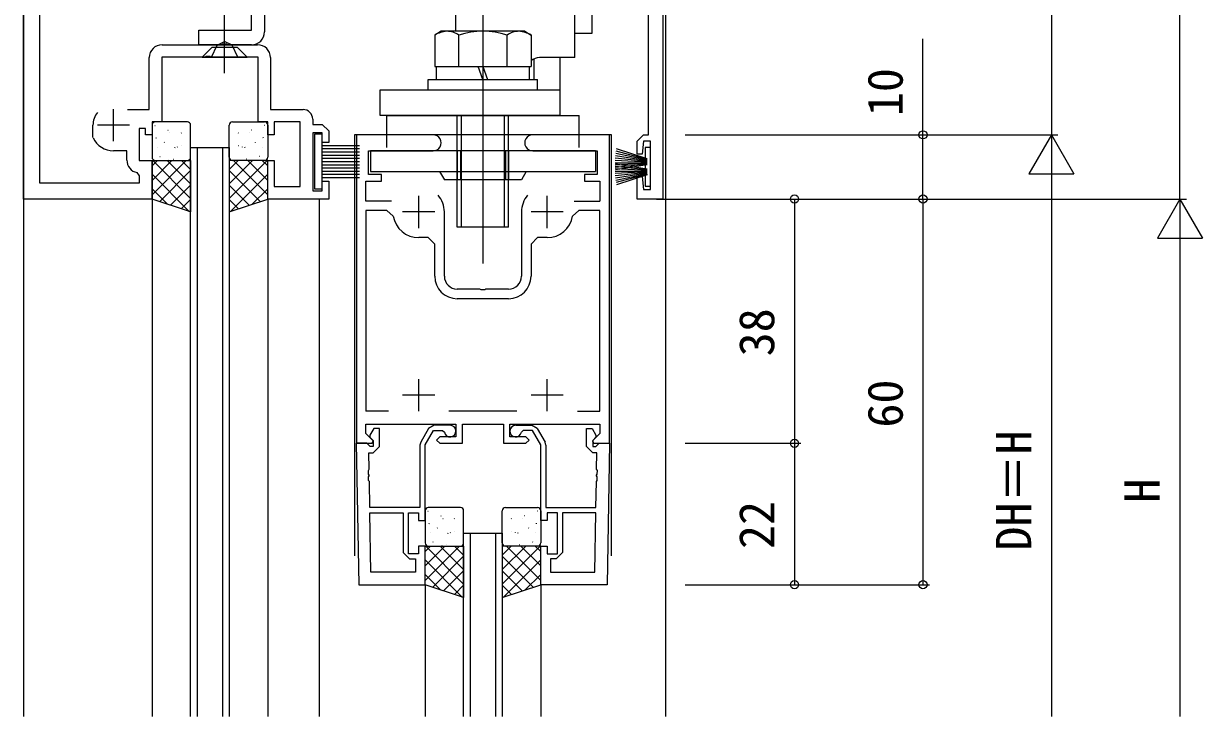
# Model space of a CAD drawing. Units: millimetres, scale not verified. Extents: x -437 to 438, y -681 to 678.
# Drawn here: x -73.5 to 110, y 255.5 to 363.3 of the extents above; entities that cross this region are included whole.
import ezdxf
from ezdxf.enums import TextEntityAlignment as Align

# ---------------------------------------------------------------- set-up
doc = ezdxf.new("R2010")
doc.units = ezdxf.units.MM
doc.header["$LTSCALE"] = 4
for name, color, linetype in [('0-2_YKK_11', 7, 'Continuous'), ('0-4_YKK_13', 4, 'Continuous'), ('0-6_YKK_D', 6, 'Continuous')]:
    doc.layers.add(name, color=color, linetype=linetype)
doc.layers.add('0-3_YKK_12', color=2, linetype='Continuous', lineweight=18)
doc.styles.add('ＭＳ ゴシック', font='')
doc.styles.get('ＭＳ ゴシック').set_extended_font_data('MS Gothic')

msp = doc.modelspace()

# ---------------------------------------------------------------- linework, layer by layer
at = {"layer": '0-2_YKK_11'}
for p, q in [((-51.969, 360), (-37.109, 360)), ((-59.539, 345), (-59.539, 350)), ((-57.039, 347.5), (-62.039, 347.5)), ((-26.039, 346.6), (-27.039, 347.6)), ((22.96, 345.997), (21.96, 344.997)), ((-12.039, 331.495), (-12.039, 336.495)), ((7.961, 331.495), (7.961, 336.495)), ((-15.988, 333.355), (-16.975, 334.195)), ((-9.539, 333.995), (-14.539, 333.995)), ((-8.039, 323.995), (-8.039, 333.995)), ((3.961, 333.995), (3.961, 323.995)), ((10.461, 333.995), (5.461, 333.995)), ((12.896, 334.195), (11.909, 333.355)), ((12.169, 335.695), (16.161, 335.695)), ((-10.539, 329.995), (-12.039, 329.995)), ((-9.539, 328.995), (-10.539, 329.995)), ((-9.539, 323.995), (-9.539, 328.995)), ((6.461, 329.995), (5.461, 328.995)), ((5.461, 328.995), (5.461, 323.995)), ((7.961, 329.995), (6.461, 329.995)), ((1.961, 320.495), (-6.039, 320.495)), ((-12.039, 302.995), (-12.039, 307.995)), ((7.961, 302.995), (7.961, 307.995)), ((-9.539, 305.495), (-14.539, 305.495)), ((10.461, 305.495), (5.461, 305.495)), ((-16.757, 302.995), (-20.239, 302.995)), ((3.243, 302.995), (-7.322, 302.995)), ((12.678, 302.995), (16.161, 302.995)), ((-10.494, 300.295), (-11.709, 298.19)), ((-9.628, 300.795), (-10.494, 300.295)), ((-7.143, 300.795), (-9.628, 300.795)), ((3.062, 300.795), (5.546, 300.795)), ((6.412, 300.295), (5.546, 300.795)), ((6.412, 300.295), (7.628, 298.19)), ((-19.143, 296.495), (-18.143, 297.495)), ((-11.709, 298.19), (-11.843, 297.69)), ((7.762, 297.69), (7.628, 298.19)), ((14.062, 297.495), (15.062, 296.495)), ((-19.462, 277.925), (-19.624, 287.195)), ((15.381, 277.925), (15.543, 287.195)), ((-14.443, 280.995), (-13.443, 279.995)), ((9.362, 279.995), (10.362, 280.995))]:
    msp.add_line(p, q, dxfattribs=at)
for points in [[(-26.039, 346.6), (-26.039, 344.8), (-27.039, 344.8), (-27.039, 346.3), (-28.539, 346.3), (-28.539, 337.3), (-27.039, 337.3), (-27.039, 338.8), (-26.039, 338.8), (-26.039, 336), (-35.539, 336), (-35.539, 342), (-34.539, 342), (-34.539, 337.93), (-30.469, 337.93), (-30.469, 348), (-34.539, 348), (-34.539, 346), (-35.539, 346), (-35.539, 348), (-37.039, 348), (-37.039, 358.07), (-44.381, 358.07), (-44.565, 358.19), (-45.114, 358.19), (-45.298, 358.07), (-52.039, 358.07), (-52.039, 348), (-53.539, 348), (-53.539, 346), (-54.539, 346), (-54.539, 347), (-55.539, 347), (-55.539, 342), (-53.539, 342), (-53.539, 336), (-73.539, 336), (-73.539, 536)], [(8.461, 491), (8.461, 506), (-71.039, 506), (-71.039, 471.794), (-70.777, 471.496), (-70.777, 470.504), (-71.039, 470.206), (-71.039, 381.794), (-70.777, 381.496), (-70.777, 380.504), (-71.039, 380.206), (-71.039, 371.794), (-70.777, 371.496), (-70.777, 370.504), (-71.039, 370.206), (-71.039, 338.5), (-55.469, 338.5), (-55.469, 339.621), (-55.869, 340.111)], [(25.96, 501.997), (25.96, 335.997), (21.96, 335.997), (21.96, 339.497), (22.76, 339.497), (22.96, 337.497), (24.03, 337.497), (24.03, 344.997), (22.96, 344.997), (22.76, 342.997), (21.96, 342.997), (21.96, 344.997)], [(22.96, 345.997), (23.76, 345.997), (23.76, 490.743), (23.719, 490.893), (23.715, 490.901), (23.705, 490.919), (23.7, 490.927), (23.66, 491.077), (23.66, 494.615), (23.702, 494.769)], [(-0.089, 489), (-34.039, 489), (-34.039, 441.458), (-34.159, 441.275), (-34.159, 440.725), (-34.039, 440.542), (-34.039, 404.458), (-34.159, 404.275), (-34.159, 403.725), (-34.039, 403.542), (-34.039, 375), (-26.039, 375), (-26.039, 373.2), (-36.039, 373.2), (-36.039, 362)], [(-38.039, 360), (-41.781, 360), (-41.965, 360.12), (-42.514, 360.12), (-42.698, 360), (-46.239, 360), (-46.239, 362.3), (-38.039, 362.3), (-38.039, 374.2)], [(-57.345, 349.93), (-53.969, 349.93), (-53.969, 358)], [(-35.109, 358), (-35.109, 349.93), (-30.039, 349.93)], [(-62.711, 345.521), (-62.739, 345.647), (-62.739, 347.5)], [(-28.539, 348.43), (-28.539, 347.6), (-27.039, 347.6)], [(-9.789, 345.995), (-21.739, 345.995), (-21.739, 297.995), (-19.264, 297.995), (-19.103, 298.383), (-20.239, 299.52), (-20.239, 300.995), (-6.239, 300.995), (-6.239, 298.995), (-8.739, 298.995), (-9.239, 298.495), (-8.739, 297.995), (-5.239, 297.995), (-5.239, 300.995), (1.161, 300.995), (1.161, 297.995), (4.661, 297.995), (5.161, 298.495), (4.661, 298.995), (2.161, 298.995), (2.161, 300.995), (16.161, 300.995), (16.161, 299.52), (15.024, 298.383), (15.185, 297.995), (17.661, 297.995), (17.661, 345.995), (5.711, 345.995)], [(-57.469, 342.07), (-57.469, 343.5), (-59.539, 343.5)], [(-16.248, 335.695), (-20.239, 335.695), (-20.239, 338.795), (-17.839, 338.795), (-17.839, 339.795), (-19.839, 339.795), (-19.839, 343.495), (-9.789, 343.495)], [(5.711, 343.495), (15.761, 343.495), (15.761, 339.795), (13.761, 339.795), (13.761, 338.795), (16.161, 338.795), (16.161, 335.695)], [(-16.975, 334.195), (-20.239, 334.195), (-20.239, 302.995)], [(12.678, 302.995), (16.161, 302.995), (16.161, 334.195), (12.896, 334.195)], [(1.961, 321.995), (-1.581, 321.995), (-1.765, 321.875), (-2.314, 321.875), (-2.498, 321.995), (-6.039, 321.995)], [(-18.143, 297.495), (-18.143, 300.295), (-19.043, 300.295), (-19.643, 299.256), (-19.643, 298.945), (-19.143, 298.445), (-19.143, 297.495), (-19.613, 297.495), (-19.813, 297.695), (-20.113, 297.995), (-21.743, 297.995)], [(-21.743, 297.995), (-21.359, 275.995), (-11.043, 275.995), (-11.043, 281.995), (-12.043, 281.995), (-12.043, 280.795), (-13.643, 280.795), (-13.643, 287.195), (-12.043, 287.195), (-12.043, 285.995), (-11.043, 285.995), (-11.043, 297.744), (-9.743, 299.995), (-8.326, 299.995), (-8.03, 299.745)], [(17.662, 297.995), (17.278, 275.995), (6.962, 275.995), (6.962, 281.995), (7.962, 281.995), (7.962, 280.795), (9.562, 280.795), (9.562, 287.195), (7.962, 287.195), (7.962, 285.995), (6.962, 285.995), (6.962, 297.744), (5.662, 299.995), (4.245, 299.995), (3.949, 299.745)], [(14.062, 297.495), (14.062, 300.295), (14.962, 300.295), (15.562, 299.256), (15.562, 298.945), (15.062, 298.445), (15.062, 297.495), (15.532, 297.495), (15.732, 297.695), (16.032, 297.995), (17.662, 297.995)], [(-11.843, 297.69), (-11.843, 287.995), (-19.638, 287.995), (-19.709, 292.037), (-19.832, 292.218), (-19.842, 292.768), (-19.725, 292.954), (-19.726, 293.037), (-19.849, 293.218), (-19.859, 293.768), (-19.742, 293.953), (-19.787, 296.495), (-19.143, 296.495)], [(7.762, 297.69), (7.762, 287.995), (15.557, 287.995), (15.627, 292.037), (15.75, 292.218), (15.76, 292.768), (15.643, 292.954), (15.645, 293.037), (15.768, 293.218), (15.778, 293.768), (15.661, 293.953), (15.705, 296.495), (15.062, 296.495)], [(-19.462, 277.925), (-19.624, 287.195), (-14.443, 287.195), (-14.443, 280.995)], [(15.381, 277.925), (15.543, 287.195), (10.362, 287.195), (10.362, 280.995)], [(-13.443, 279.995), (-12.543, 279.995), (-12.543, 277.925), (-19.462, 277.925)], [(9.362, 279.995), (8.462, 279.995), (8.462, 277.925), (15.381, 277.925)]]:
    msp.add_lwpolyline(points, dxfattribs=at)
for centre, radius, start, end in [((-38.039, 362), 2, 270.00001, 359.99999), ((-51.969, 358), 2, 90.00001, 179.99999), ((-37.109, 358), 2, 0.00001, 89.99999), ((-59.539, 347.5), 3.2, 141.63348, 179.99999), ((-30.039, 348.43), 1.5, 0.00001, 89.99999), ((-59.539, 347), 3.5, 205.00785, 270), ((-9.789, 344.745), 1.25, 269.99999, 90.00001), ((5.711, 344.745), 1.25, 89.99999, 270.00001), ((-55.469, 342.07), 2, 180.00001, 258.46303), ((-12.039, 333.995), 4, 359.99998, 40.4398), ((7.961, 333.995), 4, 139.5602, 180.00002), ((-12.039, 333.995), 4, 189.20689, 270.00001), ((7.961, 333.995), 4, 269.99999, 350.79311), ((-6.039, 323.995), 3.5, 180.00001, 269.99999), ((-6.039, 323.995), 2, 180.00001, 269.99999), ((1.961, 323.995), 2, 270.00001, 359.99999), ((1.961, 323.995), 3.5, 270.00001, 359.99999), ((-7.143, 299.895), 0.9, 189.59406, 90), ((3.062, 299.895), 0.9, 90, 350.40594)]:
    msp.add_arc(centre, radius, start, end, dxfattribs=at)
at = {"layer": '0-3_YKK_12'}
for p, q in [((26.461, 255.502), (26.461, 544)), ((-73.539, 519.002), (-73.539, 255.502)), ((-22.039, 345.995), (-22.039, 280.5)), ((17.961, 345.995), (-22.039, 345.995)), ((17.961, 280.5), (17.961, 345.995)), ((-46.539, 344.002), (-46.539, 255.502)), ((-42.539, 255.502), (-42.539, 344.002)), ((-53.539, 336), (-53.539, 255.502)), ((-35.539, 336), (-35.539, 255.502)), ((-27.539, 336), (-27.539, 255.502)), ((-4.038, 283.997), (-4.038, 255.502)), ((-0.038, 255.502), (-0.038, 283.997)), ((-11.038, 275.995), (-11.038, 255.502)), ((6.962, 275.995), (6.962, 255.502))]:
    msp.add_line(p, q, dxfattribs=at)
for points in [[(-47.539, 255.502), (-47.539, 344.002), (-41.539, 344.002), (-41.539, 255.502)], [(-5.038, 255.502), (-5.038, 283.997), (0.962, 283.997), (0.962, 255.502)]]:
    msp.add_lwpolyline(points, dxfattribs=at)
at = {"layer": '0-4_YKK_13'}
for p, q in [((12.261, 358), (12.261, 390)), ((-6.239, 362.1), (-6.239, 374.5)), ((14.961, 361.831), (14.961, 375.535)), ((-2.039, 369.806), (-2.039, 325.995)), ((-42.239, 355.57), (-42.239, 368.57)), ((-8.539, 362.1), (-9.545, 361.52)), ((-9.545, 361.52), (-9.545, 356.6)), ((4.461, 362.1), (-8.539, 362.1)), ((-5.792, 356.6), (-5.792, 361.52)), ((1.713, 356.6), (1.713, 361.52)), ((4.461, 362.1), (5.466, 361.52)), ((5.466, 361.52), (5.466, 356.6)), ((12.261, 361.831), (14.961, 361.831)), ((-45.739, 358.07), (-44.239, 359.57)), ((5.961, 354.6), (5.961, 357.833)), ((12.261, 358), (6.761, 358)), ((9.961, 349), (9.961, 358)), ((-9.545, 356.6), (5.466, 356.6)), ((-9.289, 354.6), (-9.289, 356.6)), ((-2.039, 354.6), (-2.767, 356.6)), ((-2.039, 356.6), (-1.312, 354.6)), ((5.211, 354.6), (5.211, 356.6)), ((-10.539, 354.6), (6.461, 354.6)), ((-10.539, 353), (-10.539, 354.6)), ((6.461, 353), (6.461, 354.6)), ((-18.039, 349), (-18.039, 353)), ((-18.039, 353), (9.961, 353)), ((9.961, 349), (-18.039, 349)), ((-17.039, 349), (-17.039, 343.995)), ((-17.039, 349), (12.961, 349)), ((-6.039, 331.6), (-6.039, 349)), ((-5.389, 331.6), (-5.389, 349)), ((1.311, 331.6), (1.311, 349)), ((1.961, 331.6), (1.961, 349)), ((12.961, 343.995), (12.961, 349)), ((-53.539, 347.5), (-53.539, 342.5)), ((-53.095, 347.436), (-53.051, 347.46)), ((-48.039, 348), (-53.039, 348)), ((-47.539, 342.5), (-47.539, 347.5)), ((-41.539, 342.5), (-41.539, 347.5)), ((-41.039, 348), (-36.039, 348)), ((-35.984, 347.436), (-36.028, 347.46)), ((-35.539, 347.5), (-35.539, 342.5)), ((-52.903, 345.492), (-52.857, 345.58)), ((-51.07, 346.702), (-51.027, 346.726)), ((-50.757, 346.282), (-50.75, 346.29)), ((-48.994, 346.27), (-48.95, 346.294)), ((-40.085, 346.27), (-40.129, 346.294)), ((-38.322, 346.282), (-38.329, 346.29)), ((-38.008, 346.702), (-38.052, 346.726)), ((-36.176, 345.492), (-36.222, 345.58)), ((-52.732, 344.078), (-52.725, 344.085)), ((-51.662, 344.812), (-51.618, 344.836)), ((-50.014, 343.967), (-49.967, 344.056)), ((-49.637, 344.078), (-49.593, 344.102)), ((-48.971, 344.262), (-48.964, 344.27)), ((-47.561, 343.646), (-47.539, 343.657)), ((-41.518, 343.646), (-41.539, 343.657)), ((-40.108, 344.262), (-40.115, 344.27)), ((-39.442, 344.078), (-39.486, 344.102)), ((-39.065, 343.967), (-39.112, 344.056)), ((-37.417, 344.812), (-37.461, 344.836)), ((-36.347, 344.078), (-36.354, 344.085)), ((-27.04, 344.347), (-21.24, 344.347)), ((-27.04, 343.847), (-21.24, 343.847)), ((-27.04, 343.347), (-21.24, 343.347)), ((15.461, 343.495), (-19.539, 343.495)), ((-19.539, 343.495), (-19.539, 340.295)), ((-6.039, 343.495), (-6.039, 338.995)), ((-5.539, 343.495), (-5.539, 338.995)), ((1.461, 343.495), (1.461, 338.995)), ((1.961, 343.495), (1.961, 338.995)), ((15.461, 343.495), (15.461, 340.295)), ((23.53, 342.147), (18.7, 343.441)), ((23.53, 342.247), (18.774, 343.792)), ((-53.539, 341.156), (-52.695, 342)), ((-53.539, 338.911), (-50.45, 342)), ((-53.539, 336.666), (-48.205, 342)), ((-53.539, 342), (-47.539, 342)), ((-53.539, 336), (-53.539, 342)), ((-47.539, 336.098), (-53.441, 342)), ((-53.039, 342), (-48.039, 342)), ((-52.305, 342.621), (-52.261, 342.645)), ((-47.539, 338.343), (-51.196, 342)), ((-50.912, 342.095), (-50.906, 342.102)), ((-50.228, 342.188), (-50.184, 342.212)), ((-47.539, 340.588), (-48.951, 342)), ((-47.539, 342), (-47.539, 334)), ((-41.539, 340.588), (-40.128, 342)), ((-41.539, 338.343), (-37.883, 342)), ((-41.539, 336.098), (-35.638, 342)), ((-41.539, 342), (-41.539, 334)), ((-35.539, 342), (-41.539, 342)), ((-36.039, 342), (-41.039, 342)), ((-35.539, 336.666), (-40.874, 342)), ((-38.851, 342.188), (-38.894, 342.212)), ((-35.539, 338.911), (-38.629, 342)), ((-38.167, 342.095), (-38.173, 342.102)), ((-36.774, 342.621), (-36.818, 342.645)), ((-35.539, 341.156), (-36.384, 342)), ((-35.539, 336), (-35.539, 342)), ((-27.04, 342.847), (-21.24, 342.847)), ((-27.04, 342.347), (-21.24, 342.347)), ((-27.04, 341.847), (-21.24, 341.847)), ((-27.04, 341.347), (-21.24, 341.347)), ((18.53, 341.647), (23.53, 341.647)), ((23.53, 341.747), (18.536, 342.008)), ((23.53, 341.547), (18.536, 341.285)), ((23.53, 341.847), (18.557, 342.369)), ((23.53, 341.447), (18.557, 340.924)), ((23.53, 341.947), (18.591, 342.729)), ((23.53, 340.647), (18.591, 341.429)), ((23.53, 341.347), (18.591, 340.564)), ((23.53, 342.047), (18.639, 343.086)), ((-47.76, 334.074), (-53.539, 339.853)), ((-52.355, 335.605), (-47.539, 340.421)), ((-36.724, 335.605), (-41.539, 340.421)), ((-41.319, 334.074), (-35.539, 339.853)), ((-27.04, 340.847), (-21.24, 340.847)), ((-27.04, 340.347), (-21.24, 340.347)), ((-27.04, 339.847), (-21.24, 339.847)), ((-19.539, 340.295), (15.461, 340.295)), ((-8.79, 340.295), (-8.039, 338.995)), ((4.711, 340.295), (3.961, 338.995)), ((18.53, 340.347), (23.53, 340.347)), ((23.53, 340.447), (18.536, 340.708)), ((23.53, 340.247), (18.536, 339.985)), ((23.53, 340.547), (18.557, 341.069)), ((23.53, 340.147), (18.557, 339.624)), ((23.53, 340.047), (18.591, 339.264)), ((23.53, 339.947), (18.639, 338.907)), ((23.53, 339.847), (18.7, 338.552)), ((23.53, 339.747), (18.774, 338.201)), ((23.23, 341.299), (23.23, 340.694)), ((23.23, 339.649), (23.23, 337.997)), ((-50.671, 335.044), (-47.539, 338.176)), ((-38.408, 335.044), (-41.539, 338.176)), ((-27.04, 339.347), (-21.24, 339.347)), ((3.961, 338.995), (-8.039, 338.995)), ((-51.127, 335.196), (-53.539, 337.608)), ((-47.539, 334), (-53.539, 336)), ((-48.987, 334.483), (-47.539, 335.931)), ((-41.539, 334), (-35.539, 336)), ((-40.092, 334.483), (-41.539, 335.931)), ((-37.952, 335.196), (-35.539, 337.608)), ((1.961, 331.6), (-6.039, 331.6)), ((-11.038, 287.495), (-11.038, 282.495)), ((-10.594, 287.432), (-10.55, 287.455)), ((-5.538, 287.995), (-10.538, 287.995)), ((-8.569, 286.697), (-8.526, 286.721)), ((-8.256, 286.278), (-8.249, 286.285)), ((-6.493, 286.265), (-6.449, 286.289)), ((-5.038, 282.495), (-5.038, 287.495)), ((0.962, 282.495), (0.962, 287.495)), ((1.462, 287.995), (6.462, 287.995)), ((2.416, 286.265), (2.372, 286.289)), ((4.179, 286.278), (4.172, 286.285)), ((4.493, 286.697), (4.449, 286.721)), ((6.517, 287.432), (6.474, 287.455)), ((6.962, 287.495), (6.962, 282.495)), ((-10.402, 285.487), (-10.356, 285.575)), ((-9.161, 284.808), (-9.117, 284.832)), ((5.084, 284.808), (5.04, 284.832)), ((6.325, 285.487), (6.279, 285.575)), ((-10.231, 284.073), (-10.224, 284.08)), ((-9.804, 282.616), (-9.76, 282.64)), ((-7.513, 283.962), (-7.466, 284.051)), ((-7.136, 284.073), (-7.092, 284.097)), ((-6.47, 284.258), (-6.463, 284.265)), ((-5.059, 283.641), (-5.038, 283.653)), ((0.983, 283.641), (0.962, 283.653)), ((2.393, 284.258), (2.386, 284.265)), ((3.059, 284.073), (3.015, 284.097)), ((3.436, 283.962), (3.389, 284.051)), ((5.727, 282.616), (5.683, 282.64)), ((6.154, 284.073), (6.147, 284.08)), ((-11.038, 281.151), (-10.194, 281.995)), ((-11.038, 278.906), (-7.949, 281.995)), ((-11.038, 276.661), (-5.704, 281.995)), ((-11.038, 281.995), (-5.038, 281.995)), ((-11.038, 275.995), (-11.038, 281.995)), ((-5.038, 276.093), (-10.94, 281.995)), ((-10.538, 281.995), (-5.538, 281.995)), ((-5.038, 278.339), (-8.695, 281.995)), ((-8.411, 282.09), (-8.405, 282.098)), ((-7.727, 282.184), (-7.683, 282.208)), ((-5.038, 280.584), (-6.45, 281.995)), ((-5.038, 281.995), (-5.038, 273.995)), ((0.962, 280.584), (2.373, 281.995)), ((0.962, 278.339), (4.618, 281.995)), ((0.962, 276.093), (6.863, 281.995)), ((0.962, 281.995), (0.962, 273.995)), ((6.962, 281.995), (0.962, 281.995)), ((6.462, 281.995), (1.462, 281.995)), ((6.962, 276.661), (1.627, 281.995)), ((3.65, 282.184), (3.607, 282.208)), ((6.962, 278.906), (3.872, 281.995)), ((4.334, 282.09), (4.328, 282.098)), ((6.962, 281.151), (6.117, 281.995)), ((6.962, 275.995), (6.962, 281.995)), ((-5.259, 274.069), (-11.038, 279.848)), ((-9.854, 275.6), (-5.038, 280.416)), ((5.777, 275.6), (0.962, 280.416)), ((1.182, 274.069), (6.962, 279.848)), ((-8.626, 275.191), (-11.038, 277.603)), ((-8.17, 275.039), (-5.038, 278.171)), ((4.093, 275.039), (0.962, 278.171)), ((4.55, 275.191), (6.962, 277.603)), ((-5.038, 273.995), (-11.038, 275.995)), ((-6.486, 274.478), (-5.038, 275.926)), ((0.962, 273.995), (6.962, 275.995)), ((2.409, 274.478), (0.962, 275.926))]:
    msp.add_line(p, q, dxfattribs=at)
for points in [[(-44.289, 358.07), (-43.384, 359.926), (-42.239, 360.534)], [(-40.189, 358.07), (-41.094, 359.926), (-42.239, 360.534)], [(-45.739, 358.07), (-38.739, 358.07), (-40.239, 359.57), (-44.239, 359.57)], [(24.03, 343.997), (23.23, 343.997), (23.23, 342.344)], [(23.23, 337.997), (24.03, 337.997), (24.03, 343.997)]]:
    msp.add_lwpolyline(points, dxfattribs=at)
msp.add_lwpolyline([(-28.24, 346.097), (-28.24, 337.597), (-27.04, 337.597), (-27.04, 346.097)], close=True, dxfattribs=at)
for centre, radius, start, end in [((-7.33, 357.683), 4.43, 94.38425, 120), ((-7.669, 358.778), 3.323, 55.61575, 90), ((-2.039, 349.681), 12.419, 72.41205, 107.58795), ((3.59, 358.778), 3.323, 90, 124.38425), ((3.251, 357.683), 4.43, 60, 85.61575), ((6.761, 356), 2, 90, 130.33257), ((-53.039, 347.5), 0.5, 90, 180), ((-48.039, 347.5), 0.5, 0, 90), ((-41.039, 347.5), 0.5, 90, 180), ((-36.039, 347.5), 0.5, 0, 90), ((-53.039, 342.5), 0.5, 180, 270), ((-48.039, 342.5), 0.5, 270, 0), ((-41.039, 342.5), 0.5, 180, 270), ((-36.039, 342.5), 0.5, 270, 0), ((-10.538, 287.495), 0.5, 90, 180), ((-5.538, 287.495), 0.5, 360, 90), ((1.462, 287.495), 0.5, 90, 180), ((6.462, 287.495), 0.5, 0, 90), ((-10.538, 282.495), 0.5, 180, 270), ((-5.538, 282.495), 0.5, 270, 0), ((1.462, 282.495), 0.5, 180, 270), ((6.462, 282.495), 0.5, 270, 0)]:
    msp.add_arc(centre, radius, start, end, dxfattribs=at)
at = {"layer": '0-6_YKK_D'}
for p, q in [((106.461, 335.997), (106.461, 544)), ((86.461, 501.997), (86.461, 345.997)), ((29.461, 345.997), (87.461, 345.997)), ((29.461, 345.997), (67.461, 345.997)), ((30.461, 345.997), (87.461, 345.997)), ((86.461, 345.997), (82.961, 339.935)), ((86.461, 345.997), (89.961, 339.935)), ((86.461, 345.997), (86.461, 333.872)), ((82.961, 339.935), (89.961, 339.935)), ((86.461, 338.997), (86.461, 255.502)), ((24.96, 335.997), (107.461, 335.997)), ((29.461, 335.997), (67.461, 335.997)), ((29.461, 335.997), (47.461, 335.997)), ((29.461, 335.997), (107.461, 335.997)), ((30.461, 335.997), (67.461, 335.997)), ((46.461, 335.997), (46.461, 297.995)), ((66.461, 335.997), (66.461, 275.995)), ((106.461, 335.997), (102.961, 329.934)), ((106.461, 335.997), (109.961, 329.934)), ((106.461, 335.997), (106.461, 323.872)), ((102.961, 329.934), (109.961, 329.934)), ((106.461, 328.997), (106.461, 255.502)), ((29.461, 297.995), (47.461, 297.995)), ((29.461, 297.995), (47.461, 297.995)), ((46.461, 297.995), (46.461, 275.995)), ((29.461, 275.995), (47.461, 275.995)), ((29.461, 275.995), (67.461, 275.995))]:
    msp.add_line(p, q, dxfattribs=at)
msp.add_lwpolyline([(66.461, 335.997), (66.461, 345.997), (66.461, 360.922)], dxfattribs=at)
for centre in [(66.461, 345.997), (46.461, 335.997), (66.461, 335.997), (66.461, 335.997), (46.461, 297.995), (46.461, 297.995), (46.461, 275.995), (66.461, 275.995)]:
    msp.add_circle(centre, 0.637, dxfattribs=at)

# ---------------------------------------------------------------- texts
at = {"layer": '0-6_YKK_D', "style": 'ＭＳ ゴシック'}
for s, p in [('10', (64.961, 348.896)), ('38', (44.961, 311.52)), ('60', (64.961, 300.435)), ('DH＝H', (84.961, 281.29)), ('H', (104.961, 288.755)), ('22', (44.961, 281.541))]:
    msp.add_text(s, height=5.499, rotation=90, dxfattribs=at).set_placement(p, align=Align.BOTTOM_LEFT)

doc.saveas('drawing.dxf')
